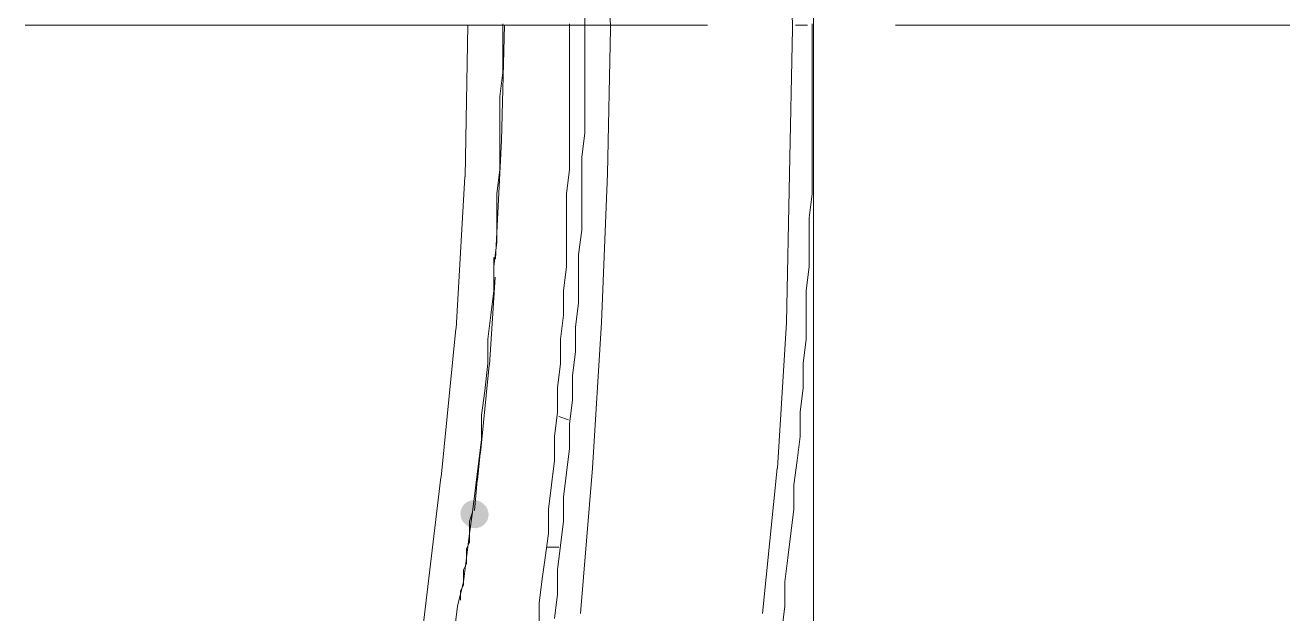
# Model space of a CAD drawing. Header units: millimetres. Extents: x 0 to 297, y 0 to 208.
# Drawn here: x 224.93 to 232.93, y 142.52 to 146.23 of the extents above; entities that cross this region are included whole.
import ezdxf

# ---------------------------------------------------------------- set-up
doc = ezdxf.new("R2010")
doc.units = ezdxf.units.MM

msp = doc.modelspace()

# ---------------------------------------------------------------- hatches: boundary and pattern name
h = msp.add_hatch(color=7)
edge = h.paths.add_edge_path(flags=0)
edge.add_spline(control_points=[(227.830671, 143.209863), (227.796061, 143.242309), (227.741198, 143.240539), (227.708752, 143.20593), (227.676306, 143.171321), (227.678076, 143.116458), (227.712685, 143.084012), (227.712685, 143.084012), (227.718329, 143.07872), (227.718329, 143.07872), (227.752939, 143.046274), (227.807802, 143.048044), (227.840248, 143.082653), (227.872694, 143.117262), (227.870924, 143.172125), (227.836315, 143.204571), (227.836315, 143.204571), (227.830671, 143.209863), (227.830671, 143.209863)], knot_values=[0, 0, 0, 0, 1, 1, 1, 2, 2, 2, 3, 3, 3, 4, 4, 4, 5, 5, 5, 6, 6, 6, 6], degree=3, periodic=1)
h = msp.add_hatch(color=7)
edge = h.paths.add_edge_path(flags=0)
edge.add_spline(control_points=[(227.830671, 143.209863), (227.796061, 143.242309), (227.741198, 143.240539), (227.708752, 143.20593), (227.676306, 143.171321), (227.678076, 143.116458), (227.712685, 143.084012), (227.712685, 143.084012), (227.718329, 143.07872), (227.718329, 143.07872), (227.752939, 143.046274), (227.807802, 143.048044), (227.840248, 143.082653), (227.872694, 143.117262), (227.870924, 143.172125), (227.836315, 143.204571), (227.836315, 143.204571), (227.830671, 143.209863), (227.830671, 143.209863)], knot_values=[0, 0, 0, 0, 1, 1, 1, 2, 2, 2, 3, 3, 3, 4, 4, 4, 5, 5, 5, 6, 6, 6, 6], degree=3, periodic=1)

# ---------------------------------------------------------------- linework, layer by layer
at = {"color": 7, "lineweight": 15}
for points in [[(228.576364, 148.091824), (228.633514, 146.213988)], [(229.745469, 148.072774), (229.783569, 146.213988)], [(229.917978, 147.631801), (229.917978, 143.319446)], [(228.279325, 142.485832), (228.298728, 142.63929), (228.298728, 142.792396), (228.317778, 142.945854), (228.336828, 143.099313), (228.336828, 143.252418), (228.356231, 143.405876), (228.375281, 143.558982), (228.375281, 143.71244), (228.394331, 143.865899), (228.394331, 144.019004), (228.413733, 144.172463), (228.413733, 144.325921), (228.432783, 144.479026), (228.432783, 144.632485), (228.432783, 144.78559), (228.451833, 144.939049), (228.451833, 145.092507), (228.451833, 145.245613), (228.451833, 145.399071), (228.471236, 145.552529), (228.471236, 145.705635), (228.471236, 145.859093), (228.471236, 146.012199), (228.471236, 146.165657), (228.471236, 146.319115)], [(224.934992, 146.232685), (229.247347, 146.232685)], [(227.647147, 142.409279), (227.666197, 142.562385), (227.70465, 142.715843), (227.7237, 142.869301), (227.74275, 143.022407), (227.762153, 143.156815), (227.781203, 143.309921), (227.800253, 143.463379), (227.819656, 143.616485), (227.819656, 143.769943), (227.838706, 143.923401), (227.857756, 144.09591), (227.857756, 144.249015), (227.877158, 144.402474), (227.896208, 144.555579), (227.896208, 144.709038), (227.915258, 144.862496), (227.915258, 145.015601), (227.915258, 145.16906), (227.934661, 145.322518), (227.934661, 145.475624), (227.934661, 145.629082), (227.934661, 145.782188), (227.953711, 145.935646), (227.953711, 146.089104), (227.953711, 146.24221)], [(227.733225, 146.232685), (227.714528, 145.274893)], [(227.963236, 146.232685), (227.944539, 145.504904)], [(228.183722, 142.428329), (228.183722, 142.581788), (228.202772, 142.734893), (228.221822, 142.869301), (228.241225, 143.022407), (228.241225, 143.175865), (228.260275, 143.329324), (228.279325, 143.482429), (228.279325, 143.635888), (228.298728, 143.788993), (228.298728, 143.942451), (228.317778, 144.09591), (228.317778, 144.249015), (228.336828, 144.402474), (228.336828, 144.555579), (228.356231, 144.709038), (228.356231, 144.862496), (228.356231, 145.015601), (228.356231, 145.16906), (228.375281, 145.322518), (228.375281, 145.475624), (228.375281, 145.629082), (228.375281, 145.782188), (228.375281, 145.935646), (228.375281, 146.089104), (228.375281, 146.24221)], [(228.633867, 146.213635), (228.615169, 145.293943)], [(229.716894, 142.409279), (229.735944, 142.562385), (229.735944, 142.715843), (229.755347, 142.869301), (229.774397, 143.022407), (229.793447, 143.175865), (229.793447, 143.329324), (229.81285, 143.482429), (229.8319, 143.635888), (229.8319, 143.788993), (229.85095, 143.942451), (229.85095, 144.09591), (229.870353, 144.249015), (229.870353, 144.402474), (229.870353, 144.555579), (229.889403, 144.709038), (229.889403, 144.862496), (229.889403, 145.015601), (229.908453, 145.16906), (229.908453, 145.322518), (229.908453, 145.475624), (229.908453, 145.629082), (229.908453, 145.782188), (229.908453, 145.935646), (229.908453, 146.089104), (229.908453, 146.24221)], [(229.783922, 146.213635), (229.765225, 145.293943)], [(229.802972, 146.232685), (229.879878, 146.232685)], [(229.917978, 146.232685), (229.917978, 123.56001)], [(230.435503, 146.232685), (232.927172, 146.232685)], [(227.944186, 145.504551), (227.906792, 144.758074)], [(227.714175, 145.27454), (227.657731, 144.317454)], [(228.614817, 145.29359), (228.577422, 144.355201)], [(229.764872, 145.29359), (229.746175, 144.354849)], [(227.896208, 144.651535), (227.896208, 144.670585), (227.896208, 144.689988), (227.896208, 144.709038), (227.896208, 144.728088), (227.896208, 144.74749), (227.896208, 144.76654)], [(227.905733, 144.64201), (227.868692, 144.087443)], [(228.576364, 144.354496), (228.520272, 143.435863)], [(229.745469, 144.354496), (229.689378, 143.435863)], [(227.656672, 144.316043), (227.562833, 143.379065)], [(227.867281, 144.086032), (227.811894, 143.532524)], [(228.308253, 143.760418), (228.367872, 143.739251)], [(227.809778, 143.530407), (227.792844, 143.360015)], [(228.519214, 143.434451), (228.444072, 142.516171)], [(229.687967, 143.434451), (229.594128, 142.516524)], [(227.560717, 143.376949), (227.448181, 142.420921)], [(227.790728, 143.357899), (227.773442, 143.168104)], [(227.685247, 142.600838), (227.685247, 142.65834), (227.70465, 142.696793), (227.70465, 142.734893), (227.70465, 142.792396), (227.7237, 142.830849), (227.7237, 142.888351), (227.7237, 142.926804), (227.74275, 142.964904), (227.74275, 143.022407), (227.74275, 143.06086), (227.74275, 143.099313), (227.762153, 143.156815)], [(228.2317, 142.936329), (228.308253, 142.936329)], [(229.917978, 142.763821), (229.917978, 142.687268)]]:
    msp.add_lwpolyline(points, dxfattribs=at)

doc.saveas('drawing.dxf')
